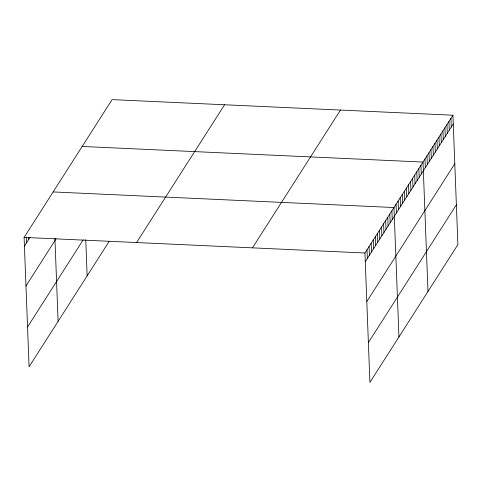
<?xml version="1.0" encoding="UTF-8"?>
<svg xmlns="http://www.w3.org/2000/svg" width="482" height="482" viewBox="0 0 482 482"><rect width="100%" height="100%" fill="white"/><g stroke="black" fill="none" stroke-linecap="round" stroke-linejoin="round"><path stroke-width="0.72" d="M109.083 241.494L29.071 366.784L24.1 237.403L112.089 99.617L452.929 115.216L457.9 244.597L369.911 382.383L364.94 253.002L452.929 115.216M24.437 246.157L29.968 237.493M25.968 285.965L56.039 238.873M27.54 326.977L83.193 239.831M136.575 242.548L224.57 104.763M252.46 247.85L340.455 110.065M365.278 261.75L453.267 123.964M366.802 301.563L454.797 163.778M368.381 342.575L456.37 204.79M82.175 146.462L423.015 162.06L427.986 291.447M53.134 191.932L393.975 207.531L398.945 336.918M24.1 237.403L364.94 253.002M450.935 118.337L451.273 127.091M448.941 121.458L449.278 130.212M446.947 124.585L447.284 133.339M444.952 127.706L445.29 136.46M442.958 130.827L443.295 139.581M440.964 133.954L441.301 142.708M438.969 137.075L439.307 145.829M436.975 140.196L437.313 148.95M434.981 143.323L435.318 152.077M432.987 146.444L433.324 155.198M430.992 149.571L431.33 158.319M428.998 152.692L429.329 161.446M427.004 155.813L427.335 164.567M425.01 158.94L425.341 167.694M420.937 165.308L421.274 174.062M418.864 168.555L419.201 177.31M416.791 171.803L417.129 180.557M414.719 175.05L415.05 183.805M412.64 178.298L412.978 187.052M410.568 181.545L410.905 190.3M408.495 184.793L408.832 193.547M406.422 188.04L406.754 196.795M404.344 191.288L404.681 200.042M402.271 194.541L402.609 203.29M400.199 197.789L400.536 206.543M398.126 201.036L398.457 209.791M396.047 204.284L396.385 213.038M391.902 210.779L392.24 219.533M389.83 214.026L390.167 222.78M387.751 217.274L388.088 226.028M385.678 220.521L386.016 229.275M383.606 223.768L383.943 232.523M381.533 227.016L381.871 235.77M379.454 230.263L379.792 239.018M377.382 233.511L377.719 242.265M375.309 236.758L375.647 245.513M373.237 240.006L373.574 248.76M371.164 243.253L371.495 252.008M369.085 246.501L369.423 255.255M367.013 249.748L367.35 258.503M85.754 239.723L87.146 275.849M54.918 238.283L58.105 321.319M28.498 237.469L28.583 239.656M26.287 237.072L26.51 242.91"/></g></svg>
